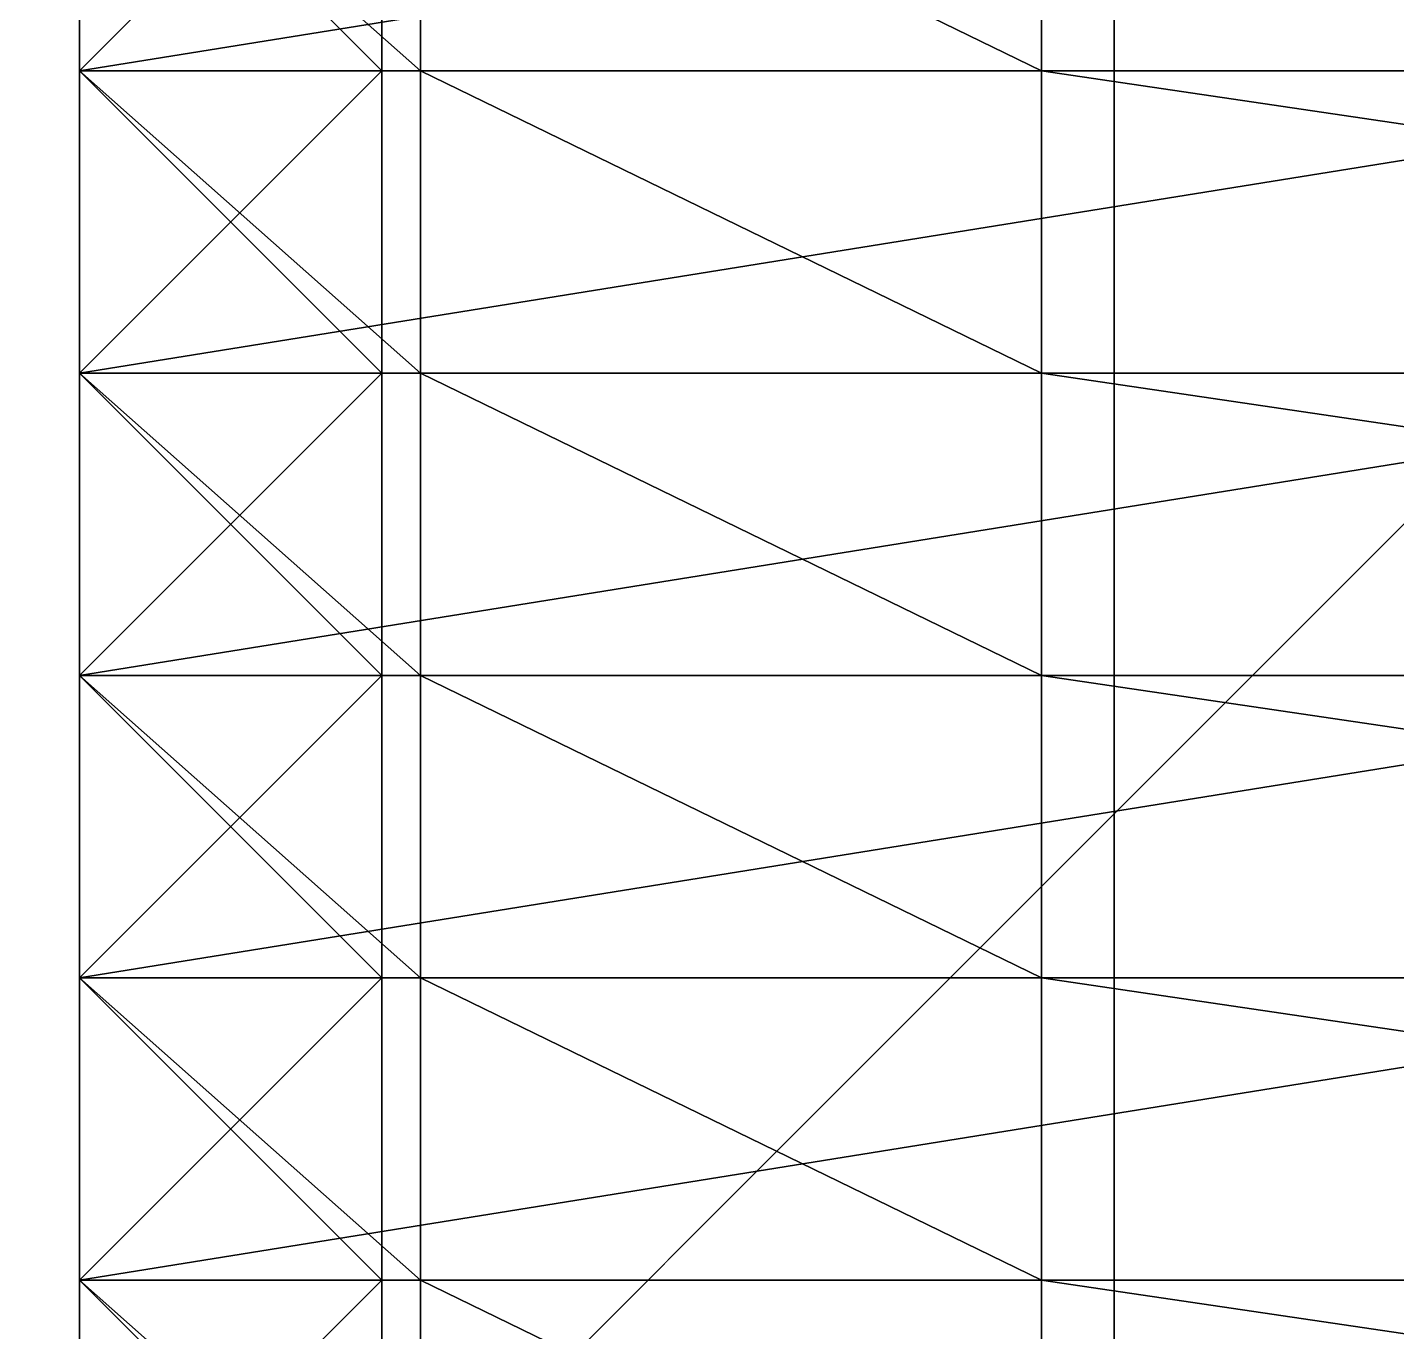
# Model space of a CAD drawing. Header units: millimetres. Extents: x -2 to 845, y -2 to 957.
# Drawn here: x 483.43 to 510.61, y 391.98 to 417.86 of the extents above; entities that cross this region are included whole.
import ezdxf

# ---------------------------------------------------------------- set-up
doc = ezdxf.new("R2010")
doc.units = ezdxf.units.MM
doc.header["$LTSCALE"] = 25.4

msp = doc.modelspace()

# ---------------------------------------------------------------- linework, layer by layer
for p, q in [((505, 905, 25), (505, 50, 25)), ((505, 905), (505, 50)), ((505, 905, 25), (505, 50, 25)), ((484.463, 423, 197.249), (484.463, 417, 197.249)), ((484.463, 423, 203.947), (484.463, 417, 203.947)), ((484.463, 423, 195), (484.463, 417, 195)), ((484.463, 423, 195), (484.463, 417, 195)), ((484.463, 423, 197.249), (484.463, 417, 197.249)), ((484.463, 423, 228.56), (484.463, 417, 228.56)), ((484.463, 423, 203.947), (484.463, 417, 203.947)), ((484.463, 423, 228.56), (484.463, 417, 228.56)), ((490.463, 423, 197.249), (490.463, 417, 197.249)), ((490.463, 423, 200.249), (490.463, 417, 200.249)), ((490.463, 423, 197.249), (490.463, 417, 197.249)), ((490.463, 423, 200.249), (490.463, 417, 200.249)), ((491.232, 423, 231.699), (491.232, 417, 231.699)), ((491.232, 423, 249.284), (491.232, 417, 249.284)), ((491.232, 423, 231.699), (491.232, 417, 231.699)), ((491.232, 423, 249.284), (491.232, 417, 249.284)), ((503.559, 423, 255), (503.559, 417, 255)), ((503.559, 423, 255), (503.559, 417, 255)), ((490.463, 417, 200.249), (484.463, 417, 203.947)), ((484.463, 417, 203.947), (484.463, 411, 203.947)), ((484.463, 417, 195), (484.463, 417, 197.249)), ((484.463, 417, 195), (484.463, 411, 195)), ((484.463, 417, 197.249), (484.463, 411, 197.249)), ((484.463, 417, 197.249), (490.463, 417, 197.249)), ((490.463, 417, 200.249), (484.463, 417, 203.947)), ((521.772, 417, 195), (484.463, 417, 195)), ((484.463, 417, 197.249), (490.463, 417, 197.249)), ((484.463, 417, 197.249), (484.463, 411, 197.249)), ((521.772, 417, 195), (484.463, 417, 195)), ((484.463, 417, 195), (484.463, 417, 197.249)), ((484.463, 417, 197.249), (490.463, 417, 197.249)), ((490.463, 417, 200.249), (484.463, 417, 203.947)), ((484.463, 417, 203.947), (484.463, 417, 228.56)), ((491.232, 417, 231.699), (484.463, 417, 228.56)), ((484.463, 417, 203.947), (484.463, 417, 228.56)), ((484.463, 417, 203.947), (484.463, 411, 203.947)), ((484.463, 417, 228.56), (484.463, 411, 228.56)), ((484.463, 417, 195), (484.463, 417, 197.249)), ((491.232, 417, 231.699), (484.463, 417, 228.56)), ((521.772, 417, 195), (484.463, 417, 195)), ((484.463, 417, 195), (484.463, 411, 195)), ((484.463, 417, 203.947), (484.463, 417, 228.56)), ((491.232, 417, 231.699), (484.463, 417, 228.56)), ((484.463, 417, 228.56), (484.463, 411, 228.56)), ((490.463, 417, 197.249), (490.463, 417, 200.249)), ((490.463, 417, 200.249), (490.463, 411, 200.249)), ((490.463, 417, 197.249), (490.463, 417, 200.249)), ((490.463, 417, 197.249), (490.463, 411, 197.249)), ((490.463, 417, 200.249), (490.463, 411, 200.249)), ((490.463, 417, 197.249), (490.463, 411, 197.249)), ((490.463, 417, 197.249), (490.463, 417, 200.249)), ((503.559, 417, 255), (491.232, 417, 249.284)), ((491.232, 417, 249.284), (491.232, 411, 249.284)), ((503.559, 417, 255), (491.232, 417, 249.284)), ((491.232, 417, 249.284), (491.232, 417, 231.699)), ((491.232, 417, 249.284), (491.232, 417, 231.699)), ((491.232, 417, 249.284), (491.232, 417, 231.699)), ((491.232, 417, 231.699), (491.232, 411, 231.699)), ((491.232, 417, 249.284), (491.232, 411, 249.284)), ((503.559, 417, 255), (491.232, 417, 249.284)), ((491.232, 417, 231.699), (491.232, 411, 231.699)), ((503.559, 417, 255), (544.216, 417, 255)), ((503.559, 417, 255), (503.559, 411, 255)), ((503.559, 417, 255), (503.559, 411, 255)), ((503.559, 417, 255), (544.216, 417, 255)), ((503.559, 417, 255), (544.216, 417, 255)), ((490.463, 411, 200.249), (484.463, 411, 203.947)), ((484.463, 411, 195), (484.463, 411, 197.249)), ((484.463, 411, 197.249), (490.463, 411, 197.249)), ((484.463, 411, 197.249), (484.463, 405, 197.249)), ((490.463, 411, 200.249), (484.463, 411, 203.947)), ((484.463, 411, 203.947), (484.463, 405, 203.947)), ((491.232, 411, 231.699), (484.463, 411, 228.56)), ((484.463, 411, 203.947), (484.463, 411, 228.56)), ((490.463, 411, 200.249), (484.463, 411, 203.947)), ((484.463, 411, 197.249), (490.463, 411, 197.249)), ((484.463, 411, 195), (484.463, 411, 197.249)), ((521.772, 411, 195), (484.463, 411, 195)), ((484.463, 411, 195), (484.463, 411, 197.249)), ((484.463, 411, 195), (484.463, 405, 195)), ((484.463, 411, 197.249), (484.463, 405, 197.249)), ((484.463, 411, 203.947), (484.463, 411, 228.56)), ((484.463, 411, 203.947), (484.463, 405, 203.947)), ((484.463, 411, 228.56), (484.463, 405, 228.56)), ((491.232, 411, 231.699), (484.463, 411, 228.56)), ((484.463, 411, 228.56), (484.463, 405, 228.56)), ((484.463, 411, 197.249), (490.463, 411, 197.249)), ((521.772, 411, 195), (484.463, 411, 195)), ((484.463, 411, 195), (484.463, 405, 195)), ((484.463, 411, 203.947), (484.463, 411, 228.56)), ((521.772, 411, 195), (484.463, 411, 195)), ((491.232, 411, 231.699), (484.463, 411, 228.56)), ((490.463, 411, 197.249), (490.463, 405, 197.249)), ((490.463, 411, 197.249), (490.463, 411, 200.249)), ((490.463, 411, 197.249), (490.463, 405, 197.249)), ((490.463, 411, 200.249), (490.463, 405, 200.249)), ((490.463, 411, 200.249), (490.463, 405, 200.249)), ((490.463, 411, 197.249), (490.463, 411, 200.249)), ((490.463, 411, 197.249), (490.463, 411, 200.249)), ((491.232, 411, 249.284), (491.232, 411, 231.699)), ((491.232, 411, 231.699), (491.232, 405, 231.699)), ((491.232, 411, 249.284), (491.232, 405, 249.284)), ((503.559, 411, 255), (491.232, 411, 249.284)), ((503.559, 411, 255), (491.232, 411, 249.284)), ((491.232, 411, 249.284), (491.232, 411, 231.699)), ((491.232, 411, 231.699), (491.232, 405, 231.699)), ((491.232, 411, 249.284), (491.232, 411, 231.699)), ((503.559, 411, 255), (491.232, 411, 249.284)), ((491.232, 411, 249.284), (491.232, 405, 249.284)), ((503.559, 411, 255), (544.216, 411, 255)), ((503.559, 411, 255), (544.216, 411, 255)), ((503.559, 411, 255), (544.216, 411, 255)), ((503.559, 411, 255), (503.559, 405, 255)), ((503.559, 411, 255), (503.559, 405, 255)), ((484.463, 405, 203.947), (484.463, 405, 228.56)), ((484.463, 405, 203.947), (484.463, 399, 203.947)), ((484.463, 405, 228.56), (484.463, 399, 228.56)), ((484.463, 405, 197.249), (490.463, 405, 197.249)), ((490.463, 405, 200.249), (484.463, 405, 203.947)), ((490.463, 405, 200.249), (484.463, 405, 203.947)), ((484.463, 405, 203.947), (484.463, 399, 203.947)), ((491.232, 405, 231.699), (484.463, 405, 228.56)), ((484.463, 405, 228.56), (484.463, 399, 228.56)), ((484.463, 405, 195), (484.463, 405, 197.249)), ((491.232, 405, 231.699), (484.463, 405, 228.56)), ((484.463, 405, 203.947), (484.463, 405, 228.56)), ((490.463, 405, 200.249), (484.463, 405, 203.947)), ((484.463, 405, 197.249), (490.463, 405, 197.249)), ((484.463, 405, 195), (484.463, 405, 197.249)), ((521.772, 405, 195), (484.463, 405, 195)), ((484.463, 405, 203.947), (484.463, 405, 228.56)), ((521.772, 405, 195), (484.463, 405, 195)), ((484.463, 405, 195), (484.463, 399, 195)), ((491.232, 405, 231.699), (484.463, 405, 228.56)), ((521.772, 405, 195), (484.463, 405, 195)), ((484.463, 405, 197.249), (490.463, 405, 197.249)), ((484.463, 405, 197.249), (484.463, 399, 197.249)), ((484.463, 405, 195), (484.463, 405, 197.249)), ((484.463, 405, 195), (484.463, 399, 195)), ((484.463, 405, 197.249), (484.463, 399, 197.249)), ((490.463, 405, 197.249), (490.463, 405, 200.249)), ((490.463, 405, 197.249), (490.463, 399, 197.249)), ((490.463, 405, 200.249), (490.463, 399, 200.249)), ((490.463, 405, 197.249), (490.463, 405, 200.249)), ((490.463, 405, 200.249), (490.463, 399, 200.249)), ((490.463, 405, 197.249), (490.463, 405, 200.249)), ((490.463, 405, 197.249), (490.463, 399, 197.249)), ((491.232, 405, 249.284), (491.232, 405, 231.699)), ((503.559, 405, 255), (491.232, 405, 249.284)), ((491.232, 405, 249.284), (491.232, 399, 249.284)), ((491.232, 405, 231.699), (491.232, 399, 231.699)), ((503.559, 405, 255), (491.232, 405, 249.284)), ((491.232, 405, 249.284), (491.232, 405, 231.699)), ((503.559, 405, 255), (491.232, 405, 249.284)), ((491.232, 405, 249.284), (491.232, 405, 231.699)), ((491.232, 405, 231.699), (491.232, 399, 231.699)), ((491.232, 405, 249.284), (491.232, 399, 249.284)), ((503.559, 405, 255), (544.216, 405, 255)), ((503.559, 405, 255), (503.559, 399, 255)), ((503.559, 405, 255), (503.559, 399, 255)), ((503.559, 405, 255), (544.216, 405, 255)), ((503.559, 405, 255), (544.216, 405, 255)), ((484.463, 399, 203.947), (484.463, 399, 228.56)), ((521.772, 399, 195), (484.463, 399, 195)), ((484.463, 399, 195), (484.463, 393, 195)), ((490.463, 399, 200.249), (484.463, 399, 203.947)), ((491.232, 399, 231.699), (484.463, 399, 228.56)), ((521.772, 399, 195), (484.463, 399, 195)), ((484.463, 399, 197.249), (490.463, 399, 197.249)), ((484.463, 399, 195), (484.463, 399, 197.249)), ((484.463, 399, 195), (484.463, 393, 195)), ((484.463, 399, 197.249), (484.463, 393, 197.249)), ((491.232, 399, 231.699), (484.463, 399, 228.56)), ((484.463, 399, 228.56), (484.463, 393, 228.56)), ((484.463, 399, 195), (484.463, 399, 197.249)), ((484.463, 399, 203.947), (484.463, 399, 228.56)), ((484.463, 399, 203.947), (484.463, 393, 203.947)), ((484.463, 399, 228.56), (484.463, 393, 228.56)), ((521.772, 399, 195), (484.463, 399, 195)), ((484.463, 399, 195), (484.463, 399, 197.249)), ((484.463, 399, 197.249), (490.463, 399, 197.249)), ((490.463, 399, 200.249), (484.463, 399, 203.947)), ((484.463, 399, 203.947), (484.463, 399, 228.56)), ((491.232, 399, 231.699), (484.463, 399, 228.56)), ((484.463, 399, 197.249), (490.463, 399, 197.249)), ((484.463, 399, 197.249), (484.463, 393, 197.249)), ((490.463, 399, 200.249), (484.463, 399, 203.947)), ((484.463, 399, 203.947), (484.463, 393, 203.947)), ((490.463, 399, 197.249), (490.463, 399, 200.249)), ((490.463, 399, 197.249), (490.463, 399, 200.249)), ((490.463, 399, 197.249), (490.463, 393, 197.249)), ((490.463, 399, 200.249), (490.463, 393, 200.249)), ((490.463, 399, 197.249), (490.463, 399, 200.249)), ((490.463, 399, 197.249), (490.463, 393, 197.249)), ((490.463, 399, 200.249), (490.463, 393, 200.249)), ((503.559, 399, 255), (491.232, 399, 249.284)), ((503.559, 399, 255), (491.232, 399, 249.284)), ((491.232, 399, 249.284), (491.232, 393, 249.284)), ((491.232, 399, 231.699), (491.232, 393, 231.699)), ((491.232, 399, 249.284), (491.232, 399, 231.699)), ((503.559, 399, 255), (491.232, 399, 249.284)), ((491.232, 399, 249.284), (491.232, 399, 231.699)), ((491.232, 399, 249.284), (491.232, 399, 231.699)), ((491.232, 399, 231.699), (491.232, 393, 231.699)), ((491.232, 399, 249.284), (491.232, 393, 249.284)), ((503.559, 399, 255), (544.216, 399, 255)), ((503.559, 399, 255), (544.216, 399, 255)), ((503.559, 399, 255), (503.559, 393, 255)), ((503.559, 399, 255), (503.559, 393, 255)), ((503.559, 399, 255), (544.216, 399, 255)), ((521.772, 393, 195), (484.463, 393, 195)), ((490.463, 393, 200.249), (484.463, 393, 203.947)), ((484.463, 393, 203.947), (484.463, 387, 203.947)), ((521.772, 393, 195), (484.463, 393, 195)), ((484.463, 393, 195), (484.463, 387, 195)), ((484.463, 393, 195), (484.463, 393, 197.249)), ((491.232, 393, 231.699), (484.463, 393, 228.56)), ((484.463, 393, 195), (484.463, 393, 197.249)), ((484.463, 393, 195), (484.463, 387, 195)), ((484.463, 393, 197.249), (484.463, 387, 197.249)), ((484.463, 393, 203.947), (484.463, 393, 228.56)), ((484.463, 393, 197.249), (490.463, 393, 197.249)), ((484.463, 393, 197.249), (484.463, 387, 197.249)), ((484.463, 393, 197.249), (490.463, 393, 197.249)), ((484.463, 393, 203.947), (484.463, 393, 228.56)), ((484.463, 393, 203.947), (484.463, 387, 203.947)), ((484.463, 393, 228.56), (484.463, 387, 228.56)), ((491.232, 393, 231.699), (484.463, 393, 228.56)), ((484.463, 393, 228.56), (484.463, 387, 228.56)), ((491.232, 393, 231.699), (484.463, 393, 228.56)), ((484.463, 393, 203.947), (484.463, 393, 228.56)), ((490.463, 393, 200.249), (484.463, 393, 203.947)), ((484.463, 393, 197.249), (490.463, 393, 197.249)), ((484.463, 393, 195), (484.463, 393, 197.249)), ((521.772, 393, 195), (484.463, 393, 195)), ((490.463, 393, 200.249), (484.463, 393, 203.947)), ((490.463, 393, 200.249), (490.463, 387, 200.249)), ((490.463, 393, 197.249), (490.463, 393, 200.249)), ((490.463, 393, 197.249), (490.463, 387, 197.249)), ((490.463, 393, 197.249), (490.463, 393, 200.249)), ((490.463, 393, 197.249), (490.463, 387, 197.249)), ((490.463, 393, 200.249), (490.463, 387, 200.249)), ((490.463, 393, 197.249), (490.463, 393, 200.249)), ((503.559, 393, 255), (491.232, 393, 249.284)), ((491.232, 393, 249.284), (491.232, 387, 249.284)), ((491.232, 393, 249.284), (491.232, 393, 231.699)), ((491.232, 393, 231.699), (491.232, 387, 231.699)), ((491.232, 393, 249.284), (491.232, 387, 249.284)), ((503.559, 393, 255), (491.232, 393, 249.284)), ((491.232, 393, 231.699), (491.232, 387, 231.699)), ((491.232, 393, 249.284), (491.232, 393, 231.699)), ((503.559, 393, 255), (491.232, 393, 249.284)), ((491.232, 393, 249.284), (491.232, 393, 231.699)), ((503.559, 393, 255), (544.216, 393, 255)), ((503.559, 393, 255), (503.559, 387, 255)), ((503.559, 393, 255), (544.216, 393, 255)), ((503.559, 393, 255), (503.559, 387, 255)), ((503.559, 393, 255), (544.216, 393, 255))]:
    msp.add_line(p, q)

# ---------------------------------------------------------------- meshes
mesh = msp.add_polyface()
corners = [(0, -2, -2), (545, 50, -2), (0, 957, -2), (670, -2, -2), (590, 50, -2), (670, 50, -2), (670, 0, -2), (670, 955, -2), (845, 957, -2), (545, 905, -2), (590, 905, -2), (670, 905, -2), (845, 955, -2)]
mesh.append_faces([[corners[k] for k in face] for face in [(5, 3, 6), (7, 10, 11), (8, 7, 12)]], dxfattribs={"vtx0": -1})
mesh.append_faces([[corners[k] for k in face] for face in [(0, 1, 2), (1, 3, 4), (4, 3, 5), (2, 7, 8), (9, 2, 1)]], dxfattribs={"vtx0": -1, "vtx1": -1})
mesh.append_faces([[corners[k] for k in face] for face in [(7, 2, 9)]], dxfattribs={"vtx0": -1, "vtx1": -1, "vtx2": -1})
mesh.append_faces([[corners[k] for k in face] for face in [(1, 0, 3), (7, 9, 10)]], dxfattribs={"vtx0": -1, "vtx2": -1})
mesh = msp.add_polyface()
corners = [(590, -2, 25), (130, 35, 25), (130, -2, 25), (505, 50, 25), (545, 50, 25), (505, 905, 25), (590, 50, 25), (100, 920, 25), (100, 905, 25), (130, 920, 25), (130, 955, 25), (590, 955, 25), (545, 905, 25), (590, 905, 25), (100, 50, 25), (100, 35, 25)]
mesh.append_faces([[corners[k] for k in face] for face in [(0, 1, 2), (4, 0, 6), (5, 7, 8), (11, 12, 13), (1, 14, 15)]], dxfattribs={"vtx0": -1})
mesh.append_faces([[corners[k] for k in face] for face in [(3, 4, 5), (7, 5, 9), (9, 5, 10), (10, 5, 11), (12, 5, 4), (14, 1, 3)]], dxfattribs={"vtx0": -1, "vtx1": -1})
mesh.append_faces([[corners[k] for k in face] for face in [(1, 0, 3), (3, 0, 4), (11, 5, 12)]], dxfattribs={"vtx0": -1, "vtx1": -1, "vtx2": -1})
mesh = msp.add_polyface()
corners = [(505, 905, 25), (505, 50), (505, 50, 25), (505, 905)]
mesh.append_faces([[corners[k] for k in face] for face in [(0, 1, 2), (1, 0, 3)]], dxfattribs={"vtx0": -1})
mesh = msp.add_polyface()
corners = [(651, 760, 85), (195, 729, 85), (195, 760, 85), (195, 120, 85), (650, 120, 85), (651, 120, 85)]
mesh.append_faces([[corners[k] for k in face] for face in [(0, 1, 2), (4, 0, 5)]], dxfattribs={"vtx0": -1})
mesh.append_faces([[corners[k] for k in face] for face in [(1, 0, 3), (3, 0, 4)]], dxfattribs={"vtx0": -1, "vtx1": -1})
mesh = msp.add_polyface()
corners = [(612.742, 510, 110), (472.742, 370, 110), (472.742, 510, 110), (612.742, 370, 110)]
mesh.append_faces([[corners[k] for k in face] for face in [(0, 1, 2), (1, 0, 3)]], dxfattribs={"vtx0": -1})
mesh = msp.add_polyface()
corners = [(612.742, 370, 150), (472.742, 510, 150), (472.742, 370, 150), (612.742, 510, 150)]
mesh.append_faces([[corners[k] for k in face] for face in [(0, 1, 2), (1, 0, 3)]], dxfattribs={"vtx0": -1})
mesh = msp.add_polyface()
corners = [(490.463, 417, 197.249), (484.463, 423, 197.249), (484.463, 417, 197.249), (490.463, 423, 197.249)]
mesh.append_faces([[corners[k] for k in face] for face in [(0, 1, 2), (1, 0, 3)]], dxfattribs={"vtx0": -1})
mesh = msp.add_polyface()
corners = [(490.463, 423, 200.249), (484.463, 417, 203.947), (484.463, 423, 203.947), (490.463, 417, 200.249)]
mesh.append_faces([[corners[k] for k in face] for face in [(0, 1, 2), (1, 0, 3)]], dxfattribs={"vtx0": -1})
mesh = msp.add_polyface()
corners = [(521.772, 423, 195), (484.463, 417, 195), (484.463, 423, 195), (521.772, 417, 195)]
mesh.append_faces([[corners[k] for k in face] for face in [(0, 1, 2), (1, 0, 3)]], dxfattribs={"vtx0": -1})
mesh = msp.add_polyface()
corners = [(484.463, 423, 197.249), (484.463, 417, 195), (484.463, 417, 197.249), (484.463, 423, 195)]
mesh.append_faces([[corners[k] for k in face] for face in [(0, 1, 2), (1, 0, 3)]], dxfattribs={"vtx0": -1})
mesh = msp.add_polyface()
corners = [(491.232, 417, 231.699), (484.463, 423, 228.56), (484.463, 417, 228.56), (491.232, 423, 231.699)]
mesh.append_faces([[corners[k] for k in face] for face in [(0, 1, 2), (1, 0, 3)]], dxfattribs={"vtx0": -1})
mesh = msp.add_polyface()
corners = [(484.463, 423, 228.56), (484.463, 417, 203.947), (484.463, 417, 228.56), (484.463, 423, 203.947)]
mesh.append_faces([[corners[k] for k in face] for face in [(0, 1, 2), (1, 0, 3)]], dxfattribs={"vtx0": -1})
mesh = msp.add_polyface()
corners = [(490.463, 423, 200.249), (490.463, 417, 197.249), (490.463, 417, 200.249), (490.463, 423, 197.249)]
mesh.append_faces([[corners[k] for k in face] for face in [(0, 1, 2), (1, 0, 3)]], dxfattribs={"vtx0": -1})
mesh = msp.add_polyface()
corners = [(491.232, 423, 249.284), (491.232, 417, 231.699), (491.232, 417, 249.284), (491.232, 423, 231.699)]
mesh.append_faces([[corners[k] for k in face] for face in [(0, 1, 2), (1, 0, 3)]], dxfattribs={"vtx0": -1})
mesh = msp.add_polyface()
corners = [(503.559, 417, 255), (491.232, 423, 249.284), (491.232, 417, 249.284), (503.559, 423, 255)]
mesh.append_faces([[corners[k] for k in face] for face in [(0, 1, 2), (1, 0, 3)]], dxfattribs={"vtx0": -1})
mesh = msp.add_polyface()
corners = [(544.216, 417, 255), (503.559, 423, 255), (503.559, 417, 255), (544.216, 423, 255)]
mesh.append_faces([[corners[k] for k in face] for face in [(0, 1, 2), (1, 0, 3)]], dxfattribs={"vtx0": -1})
mesh = msp.add_polyface()
corners = [(490.463, 417, 200.249), (484.463, 411, 203.947), (484.463, 417, 203.947), (490.463, 411, 200.249)]
mesh.append_faces([[corners[k] for k in face] for face in [(0, 1, 2), (1, 0, 3)]], dxfattribs={"vtx0": -1})
mesh = msp.add_polyface()
corners = [(484.463, 417, 197.249), (484.463, 411, 195), (484.463, 411, 197.249), (484.463, 417, 195)]
mesh.append_faces([[corners[k] for k in face] for face in [(0, 1, 2), (1, 0, 3)]], dxfattribs={"vtx0": -1})
mesh = msp.add_polyface()
corners = [(490.463, 411, 197.249), (484.463, 417, 197.249), (484.463, 411, 197.249), (490.463, 417, 197.249)]
mesh.append_faces([[corners[k] for k in face] for face in [(0, 1, 2), (1, 0, 3)]], dxfattribs={"vtx0": -1})
mesh = msp.add_polyface()
corners = [(484.463, 417, 197.249), (521.772, 417, 195), (484.463, 417, 195), (538.286, 417, 195), (554.541, 417, 195), (490.463, 417, 197.249), (570.796, 417, 200.678), (490.463, 417, 200.249), (484.463, 417, 203.947), (570.796, 417, 213.901), (484.463, 417, 228.56), (554.541, 417, 217.847), (554.541, 417, 241.847), (491.232, 417, 231.699), (491.232, 417, 249.284), (544.216, 417, 255), (503.559, 417, 255)]
mesh.append_faces([[corners[k] for k in face] for face in [(0, 1, 2), (15, 14, 16)]], dxfattribs={"vtx0": -1})
mesh.append_faces([[corners[k] for k in face] for face in [(1, 0, 3), (3, 0, 4), (4, 5, 6), (6, 8, 9), (9, 10, 11), (11, 10, 12), (12, 14, 15)]], dxfattribs={"vtx0": -1, "vtx1": -1})
mesh.append_faces([[corners[k] for k in face] for face in [(4, 0, 5), (6, 5, 7), (6, 7, 8), (9, 8, 10), (12, 10, 13), (12, 13, 14)]], dxfattribs={"vtx0": -1, "vtx2": -1})
mesh = msp.add_polyface()
corners = [(484.463, 417, 228.56), (484.463, 411, 203.947), (484.463, 411, 228.56), (484.463, 417, 203.947)]
mesh.append_faces([[corners[k] for k in face] for face in [(0, 1, 2), (1, 0, 3)]], dxfattribs={"vtx0": -1})
mesh = msp.add_polyface()
corners = [(521.772, 417, 195), (484.463, 411, 195), (484.463, 417, 195), (521.772, 411, 195)]
mesh.append_faces([[corners[k] for k in face] for face in [(0, 1, 2), (1, 0, 3)]], dxfattribs={"vtx0": -1})
mesh = msp.add_polyface()
corners = [(491.232, 411, 231.699), (484.463, 417, 228.56), (484.463, 411, 228.56), (491.232, 417, 231.699)]
mesh.append_faces([[corners[k] for k in face] for face in [(0, 1, 2), (1, 0, 3)]], dxfattribs={"vtx0": -1})
mesh = msp.add_polyface()
corners = [(490.463, 417, 200.249), (490.463, 411, 197.249), (490.463, 411, 200.249), (490.463, 417, 197.249)]
mesh.append_faces([[corners[k] for k in face] for face in [(0, 1, 2), (1, 0, 3)]], dxfattribs={"vtx0": -1})
mesh = msp.add_polyface()
corners = [(503.559, 411, 255), (491.232, 417, 249.284), (491.232, 411, 249.284), (503.559, 417, 255)]
mesh.append_faces([[corners[k] for k in face] for face in [(0, 1, 2), (1, 0, 3)]], dxfattribs={"vtx0": -1})
mesh = msp.add_polyface()
corners = [(491.232, 417, 249.284), (491.232, 411, 231.699), (491.232, 411, 249.284), (491.232, 417, 231.699)]
mesh.append_faces([[corners[k] for k in face] for face in [(0, 1, 2), (1, 0, 3)]], dxfattribs={"vtx0": -1})
mesh = msp.add_polyface()
corners = [(544.216, 411, 255), (503.559, 417, 255), (503.559, 411, 255), (544.216, 417, 255)]
mesh.append_faces([[corners[k] for k in face] for face in [(0, 1, 2), (1, 0, 3)]], dxfattribs={"vtx0": -1})
mesh = msp.add_polyface()
corners = [(490.463, 405, 197.249), (484.463, 411, 197.249), (484.463, 405, 197.249), (490.463, 411, 197.249)]
mesh.append_faces([[corners[k] for k in face] for face in [(0, 1, 2), (1, 0, 3)]], dxfattribs={"vtx0": -1})
mesh = msp.add_polyface()
corners = [(490.463, 411, 200.249), (484.463, 405, 203.947), (484.463, 411, 203.947), (490.463, 405, 200.249)]
mesh.append_faces([[corners[k] for k in face] for face in [(0, 1, 2), (1, 0, 3)]], dxfattribs={"vtx0": -1})
mesh = msp.add_polyface()
corners = [(570.796, 411, 200.678), (538.286, 411, 195), (554.541, 411, 195), (521.772, 411, 195), (484.463, 411, 195), (490.463, 411, 197.249), (490.463, 411, 200.249), (484.463, 411, 203.947), (570.796, 411, 213.901), (484.463, 411, 228.56), (554.541, 411, 217.847), (554.541, 411, 241.847), (491.232, 411, 231.699), (491.232, 411, 249.284), (544.216, 411, 255), (503.559, 411, 255), (484.463, 411, 197.249)]
mesh.append_faces([[corners[k] for k in face] for face in [(0, 1, 2), (13, 14, 15)]], dxfattribs={"vtx0": -1})
mesh.append_faces([[corners[k] for k in face] for face in [(1, 0, 3), (3, 0, 4), (5, 0, 6), (6, 0, 7), (7, 8, 9), (9, 11, 12), (12, 11, 13)]], dxfattribs={"vtx0": -1, "vtx1": -1})
mesh.append_faces([[corners[k] for k in face] for face in [(4, 0, 5)]], dxfattribs={"vtx0": -1, "vtx1": -1, "vtx2": -1})
mesh.append_faces([[corners[k] for k in face] for face in [(7, 0, 8), (9, 8, 10), (9, 10, 11), (13, 11, 14)]], dxfattribs={"vtx0": -1, "vtx2": -1})
mesh.append_faces([[corners[k] for k in face] for face in [(16, 4, 5)]], dxfattribs={"vtx1": -1})
mesh = msp.add_polyface()
corners = [(484.463, 411, 197.249), (484.463, 405, 195), (484.463, 405, 197.249), (484.463, 411, 195)]
mesh.append_faces([[corners[k] for k in face] for face in [(0, 1, 2), (1, 0, 3)]], dxfattribs={"vtx0": -1})
mesh = msp.add_polyface()
corners = [(484.463, 411, 228.56), (484.463, 405, 203.947), (484.463, 405, 228.56), (484.463, 411, 203.947)]
mesh.append_faces([[corners[k] for k in face] for face in [(0, 1, 2), (1, 0, 3)]], dxfattribs={"vtx0": -1})
mesh = msp.add_polyface()
corners = [(491.232, 405, 231.699), (484.463, 411, 228.56), (484.463, 405, 228.56), (491.232, 411, 231.699)]
mesh.append_faces([[corners[k] for k in face] for face in [(0, 1, 2), (1, 0, 3)]], dxfattribs={"vtx0": -1})
mesh = msp.add_polyface()
corners = [(521.772, 411, 195), (484.463, 405, 195), (484.463, 411, 195), (521.772, 405, 195)]
mesh.append_faces([[corners[k] for k in face] for face in [(0, 1, 2), (1, 0, 3)]], dxfattribs={"vtx0": -1})
mesh = msp.add_polyface()
corners = [(490.463, 411, 200.249), (490.463, 405, 197.249), (490.463, 405, 200.249), (490.463, 411, 197.249)]
mesh.append_faces([[corners[k] for k in face] for face in [(0, 1, 2), (1, 0, 3)]], dxfattribs={"vtx0": -1})
mesh = msp.add_polyface()
corners = [(491.232, 411, 249.284), (491.232, 405, 231.699), (491.232, 405, 249.284), (491.232, 411, 231.699)]
mesh.append_faces([[corners[k] for k in face] for face in [(0, 1, 2), (1, 0, 3)]], dxfattribs={"vtx0": -1})
mesh = msp.add_polyface()
corners = [(503.559, 405, 255), (491.232, 411, 249.284), (491.232, 405, 249.284), (503.559, 411, 255)]
mesh.append_faces([[corners[k] for k in face] for face in [(0, 1, 2), (1, 0, 3)]], dxfattribs={"vtx0": -1})
mesh = msp.add_polyface()
corners = [(544.216, 405, 255), (503.559, 411, 255), (503.559, 405, 255), (544.216, 411, 255)]
mesh.append_faces([[corners[k] for k in face] for face in [(0, 1, 2), (1, 0, 3)]], dxfattribs={"vtx0": -1})
mesh = msp.add_polyface()
corners = [(484.463, 405, 228.56), (484.463, 399, 203.947), (484.463, 399, 228.56), (484.463, 405, 203.947)]
mesh.append_faces([[corners[k] for k in face] for face in [(0, 1, 2), (1, 0, 3)]], dxfattribs={"vtx0": -1})
mesh = msp.add_polyface()
corners = [(490.463, 405, 200.249), (484.463, 399, 203.947), (484.463, 405, 203.947), (490.463, 399, 200.249)]
mesh.append_faces([[corners[k] for k in face] for face in [(0, 1, 2), (1, 0, 3)]], dxfattribs={"vtx0": -1})
mesh = msp.add_polyface()
corners = [(491.232, 399, 231.699), (484.463, 405, 228.56), (484.463, 399, 228.56), (491.232, 405, 231.699)]
mesh.append_faces([[corners[k] for k in face] for face in [(0, 1, 2), (1, 0, 3)]], dxfattribs={"vtx0": -1})
mesh = msp.add_polyface()
corners = [(570.796, 405, 200.678), (538.286, 405, 195), (554.541, 405, 195), (521.772, 405, 195), (484.463, 405, 195), (490.463, 405, 197.249), (490.463, 405, 200.249), (484.463, 405, 203.947), (570.796, 405, 213.901), (484.463, 405, 228.56), (554.541, 405, 217.847), (554.541, 405, 241.847), (491.232, 405, 231.699), (491.232, 405, 249.284), (544.216, 405, 255), (503.559, 405, 255), (484.463, 405, 197.249)]
mesh.append_faces([[corners[k] for k in face] for face in [(0, 1, 2), (13, 14, 15)]], dxfattribs={"vtx0": -1})
mesh.append_faces([[corners[k] for k in face] for face in [(1, 0, 3), (3, 0, 4), (5, 0, 6), (6, 0, 7), (7, 8, 9), (9, 11, 12), (12, 11, 13)]], dxfattribs={"vtx0": -1, "vtx1": -1})
mesh.append_faces([[corners[k] for k in face] for face in [(4, 0, 5)]], dxfattribs={"vtx0": -1, "vtx1": -1, "vtx2": -1})
mesh.append_faces([[corners[k] for k in face] for face in [(7, 0, 8), (9, 8, 10), (9, 10, 11), (13, 11, 14)]], dxfattribs={"vtx0": -1, "vtx2": -1})
mesh.append_faces([[corners[k] for k in face] for face in [(16, 4, 5)]], dxfattribs={"vtx1": -1})
mesh = msp.add_polyface()
corners = [(521.772, 405, 195), (484.463, 399, 195), (484.463, 405, 195), (521.772, 399, 195)]
mesh.append_faces([[corners[k] for k in face] for face in [(0, 1, 2), (1, 0, 3)]], dxfattribs={"vtx0": -1})
mesh = msp.add_polyface()
corners = [(490.463, 399, 197.249), (484.463, 405, 197.249), (484.463, 399, 197.249), (490.463, 405, 197.249)]
mesh.append_faces([[corners[k] for k in face] for face in [(0, 1, 2), (1, 0, 3)]], dxfattribs={"vtx0": -1})
mesh = msp.add_polyface()
corners = [(484.463, 405, 197.249), (484.463, 399, 195), (484.463, 399, 197.249), (484.463, 405, 195)]
mesh.append_faces([[corners[k] for k in face] for face in [(0, 1, 2), (1, 0, 3)]], dxfattribs={"vtx0": -1})
mesh = msp.add_polyface()
corners = [(490.463, 405, 200.249), (490.463, 399, 197.249), (490.463, 399, 200.249), (490.463, 405, 197.249)]
mesh.append_faces([[corners[k] for k in face] for face in [(0, 1, 2), (1, 0, 3)]], dxfattribs={"vtx0": -1})
mesh = msp.add_polyface()
corners = [(503.559, 399, 255), (491.232, 405, 249.284), (491.232, 399, 249.284), (503.559, 405, 255)]
mesh.append_faces([[corners[k] for k in face] for face in [(0, 1, 2), (1, 0, 3)]], dxfattribs={"vtx0": -1})
mesh = msp.add_polyface()
corners = [(491.232, 405, 249.284), (491.232, 399, 231.699), (491.232, 399, 249.284), (491.232, 405, 231.699)]
mesh.append_faces([[corners[k] for k in face] for face in [(0, 1, 2), (1, 0, 3)]], dxfattribs={"vtx0": -1})
mesh = msp.add_polyface()
corners = [(544.216, 399, 255), (503.559, 405, 255), (503.559, 399, 255), (544.216, 405, 255)]
mesh.append_faces([[corners[k] for k in face] for face in [(0, 1, 2), (1, 0, 3)]], dxfattribs={"vtx0": -1})
mesh = msp.add_polyface()
corners = [(521.772, 399, 195), (484.463, 393, 195), (484.463, 399, 195), (521.772, 393, 195)]
mesh.append_faces([[corners[k] for k in face] for face in [(0, 1, 2), (1, 0, 3)]], dxfattribs={"vtx0": -1})
mesh = msp.add_polyface()
corners = [(484.463, 399, 197.249), (484.463, 393, 195), (484.463, 393, 197.249), (484.463, 399, 195)]
mesh.append_faces([[corners[k] for k in face] for face in [(0, 1, 2), (1, 0, 3)]], dxfattribs={"vtx0": -1})
mesh = msp.add_polyface()
corners = [(491.232, 393, 231.699), (484.463, 399, 228.56), (484.463, 393, 228.56), (491.232, 399, 231.699)]
mesh.append_faces([[corners[k] for k in face] for face in [(0, 1, 2), (1, 0, 3)]], dxfattribs={"vtx0": -1})
mesh = msp.add_polyface()
corners = [(484.463, 399, 228.56), (484.463, 393, 203.947), (484.463, 393, 228.56), (484.463, 399, 203.947)]
mesh.append_faces([[corners[k] for k in face] for face in [(0, 1, 2), (1, 0, 3)]], dxfattribs={"vtx0": -1})
mesh = msp.add_polyface()
corners = [(484.463, 399, 197.249), (521.772, 399, 195), (484.463, 399, 195), (538.286, 399, 195), (554.541, 399, 195), (490.463, 399, 197.249), (570.796, 399, 200.678), (490.463, 399, 200.249), (484.463, 399, 203.947), (570.796, 399, 213.901), (484.463, 399, 228.56), (554.541, 399, 217.847), (554.541, 399, 241.847), (491.232, 399, 231.699), (491.232, 399, 249.284), (544.216, 399, 255), (503.559, 399, 255)]
mesh.append_faces([[corners[k] for k in face] for face in [(0, 1, 2), (15, 14, 16)]], dxfattribs={"vtx0": -1})
mesh.append_faces([[corners[k] for k in face] for face in [(1, 0, 3), (3, 0, 4), (4, 5, 6), (6, 8, 9), (9, 10, 11), (11, 10, 12), (12, 14, 15)]], dxfattribs={"vtx0": -1, "vtx1": -1})
mesh.append_faces([[corners[k] for k in face] for face in [(4, 0, 5), (6, 5, 7), (6, 7, 8), (9, 8, 10), (12, 10, 13), (12, 13, 14)]], dxfattribs={"vtx0": -1, "vtx2": -1})
mesh = msp.add_polyface()
corners = [(490.463, 393, 197.249), (484.463, 399, 197.249), (484.463, 393, 197.249), (490.463, 399, 197.249)]
mesh.append_faces([[corners[k] for k in face] for face in [(0, 1, 2), (1, 0, 3)]], dxfattribs={"vtx0": -1})
mesh = msp.add_polyface()
corners = [(490.463, 399, 200.249), (484.463, 393, 203.947), (484.463, 399, 203.947), (490.463, 393, 200.249)]
mesh.append_faces([[corners[k] for k in face] for face in [(0, 1, 2), (1, 0, 3)]], dxfattribs={"vtx0": -1})
mesh = msp.add_polyface()
corners = [(490.463, 399, 200.249), (490.463, 393, 197.249), (490.463, 393, 200.249), (490.463, 399, 197.249)]
mesh.append_faces([[corners[k] for k in face] for face in [(0, 1, 2), (1, 0, 3)]], dxfattribs={"vtx0": -1})
mesh = msp.add_polyface()
corners = [(503.559, 393, 255), (491.232, 399, 249.284), (491.232, 393, 249.284), (503.559, 399, 255)]
mesh.append_faces([[corners[k] for k in face] for face in [(0, 1, 2), (1, 0, 3)]], dxfattribs={"vtx0": -1})
mesh = msp.add_polyface()
corners = [(491.232, 399, 249.284), (491.232, 393, 231.699), (491.232, 393, 249.284), (491.232, 399, 231.699)]
mesh.append_faces([[corners[k] for k in face] for face in [(0, 1, 2), (1, 0, 3)]], dxfattribs={"vtx0": -1})
mesh = msp.add_polyface()
corners = [(544.216, 393, 255), (503.559, 399, 255), (503.559, 393, 255), (544.216, 399, 255)]
mesh.append_faces([[corners[k] for k in face] for face in [(0, 1, 2), (1, 0, 3)]], dxfattribs={"vtx0": -1})
mesh = msp.add_polyface()
corners = [(490.463, 393, 200.249), (484.463, 387, 203.947), (484.463, 393, 203.947), (490.463, 387, 200.249)]
mesh.append_faces([[corners[k] for k in face] for face in [(0, 1, 2), (1, 0, 3)]], dxfattribs={"vtx0": -1})
mesh = msp.add_polyface()
corners = [(521.772, 393, 195), (484.463, 387, 195), (484.463, 393, 195), (521.772, 387, 195)]
mesh.append_faces([[corners[k] for k in face] for face in [(0, 1, 2), (1, 0, 3)]], dxfattribs={"vtx0": -1})
mesh = msp.add_polyface()
corners = [(484.463, 393, 197.249), (484.463, 387, 195), (484.463, 387, 197.249), (484.463, 393, 195)]
mesh.append_faces([[corners[k] for k in face] for face in [(0, 1, 2), (1, 0, 3)]], dxfattribs={"vtx0": -1})
mesh = msp.add_polyface()
corners = [(490.463, 387, 197.249), (484.463, 393, 197.249), (484.463, 387, 197.249), (490.463, 393, 197.249)]
mesh.append_faces([[corners[k] for k in face] for face in [(0, 1, 2), (1, 0, 3)]], dxfattribs={"vtx0": -1})
mesh = msp.add_polyface()
corners = [(484.463, 393, 228.56), (484.463, 387, 203.947), (484.463, 387, 228.56), (484.463, 393, 203.947)]
mesh.append_faces([[corners[k] for k in face] for face in [(0, 1, 2), (1, 0, 3)]], dxfattribs={"vtx0": -1})
mesh = msp.add_polyface()
corners = [(491.232, 387, 231.699), (484.463, 393, 228.56), (484.463, 387, 228.56), (491.232, 393, 231.699)]
mesh.append_faces([[corners[k] for k in face] for face in [(0, 1, 2), (1, 0, 3)]], dxfattribs={"vtx0": -1})
mesh = msp.add_polyface()
corners = [(570.796, 393, 200.678), (538.286, 393, 195), (554.541, 393, 195), (521.772, 393, 195), (484.463, 393, 195), (490.463, 393, 197.249), (490.463, 393, 200.249), (484.463, 393, 203.947), (570.796, 393, 213.901), (484.463, 393, 228.56), (554.541, 393, 217.847), (554.541, 393, 241.847), (491.232, 393, 231.699), (491.232, 393, 249.284), (544.216, 393, 255), (503.559, 393, 255), (484.463, 393, 197.249)]
mesh.append_faces([[corners[k] for k in face] for face in [(0, 1, 2), (13, 14, 15)]], dxfattribs={"vtx0": -1})
mesh.append_faces([[corners[k] for k in face] for face in [(1, 0, 3), (3, 0, 4), (5, 0, 6), (6, 0, 7), (7, 8, 9), (9, 11, 12), (12, 11, 13)]], dxfattribs={"vtx0": -1, "vtx1": -1})
mesh.append_faces([[corners[k] for k in face] for face in [(4, 0, 5)]], dxfattribs={"vtx0": -1, "vtx1": -1, "vtx2": -1})
mesh.append_faces([[corners[k] for k in face] for face in [(7, 0, 8), (9, 8, 10), (9, 10, 11), (13, 11, 14)]], dxfattribs={"vtx0": -1, "vtx2": -1})
mesh.append_faces([[corners[k] for k in face] for face in [(16, 4, 5)]], dxfattribs={"vtx1": -1})
mesh = msp.add_polyface()
corners = [(490.463, 393, 200.249), (490.463, 387, 197.249), (490.463, 387, 200.249), (490.463, 393, 197.249)]
mesh.append_faces([[corners[k] for k in face] for face in [(0, 1, 2), (1, 0, 3)]], dxfattribs={"vtx0": -1})
mesh = msp.add_polyface()
corners = [(503.559, 387, 255), (491.232, 393, 249.284), (491.232, 387, 249.284), (503.559, 393, 255)]
mesh.append_faces([[corners[k] for k in face] for face in [(0, 1, 2), (1, 0, 3)]], dxfattribs={"vtx0": -1})
mesh = msp.add_polyface()
corners = [(491.232, 393, 249.284), (491.232, 387, 231.699), (491.232, 387, 249.284), (491.232, 393, 231.699)]
mesh.append_faces([[corners[k] for k in face] for face in [(0, 1, 2), (1, 0, 3)]], dxfattribs={"vtx0": -1})
mesh = msp.add_polyface()
corners = [(544.216, 387, 255), (503.559, 393, 255), (503.559, 387, 255), (544.216, 393, 255)]
mesh.append_faces([[corners[k] for k in face] for face in [(0, 1, 2), (1, 0, 3)]], dxfattribs={"vtx0": -1})

doc.saveas('drawing.dxf')
